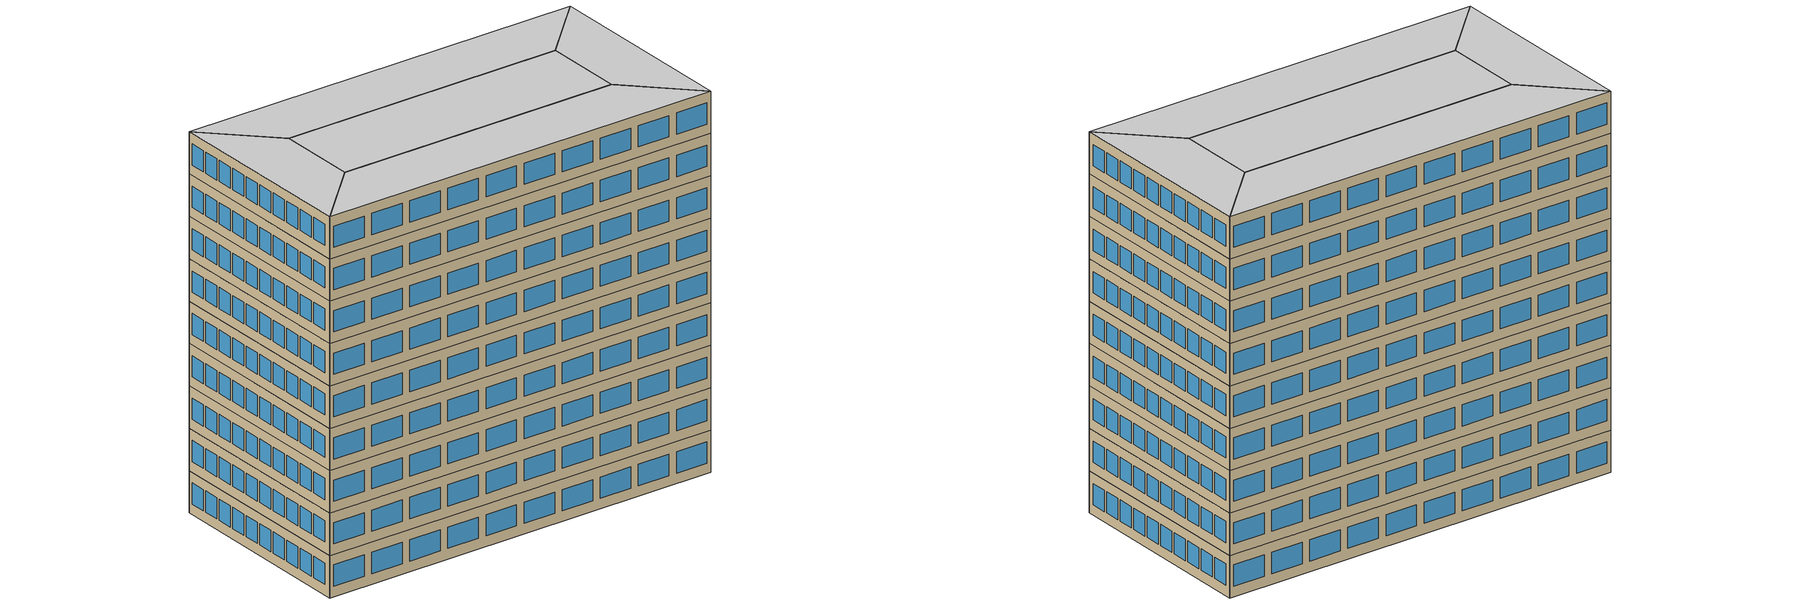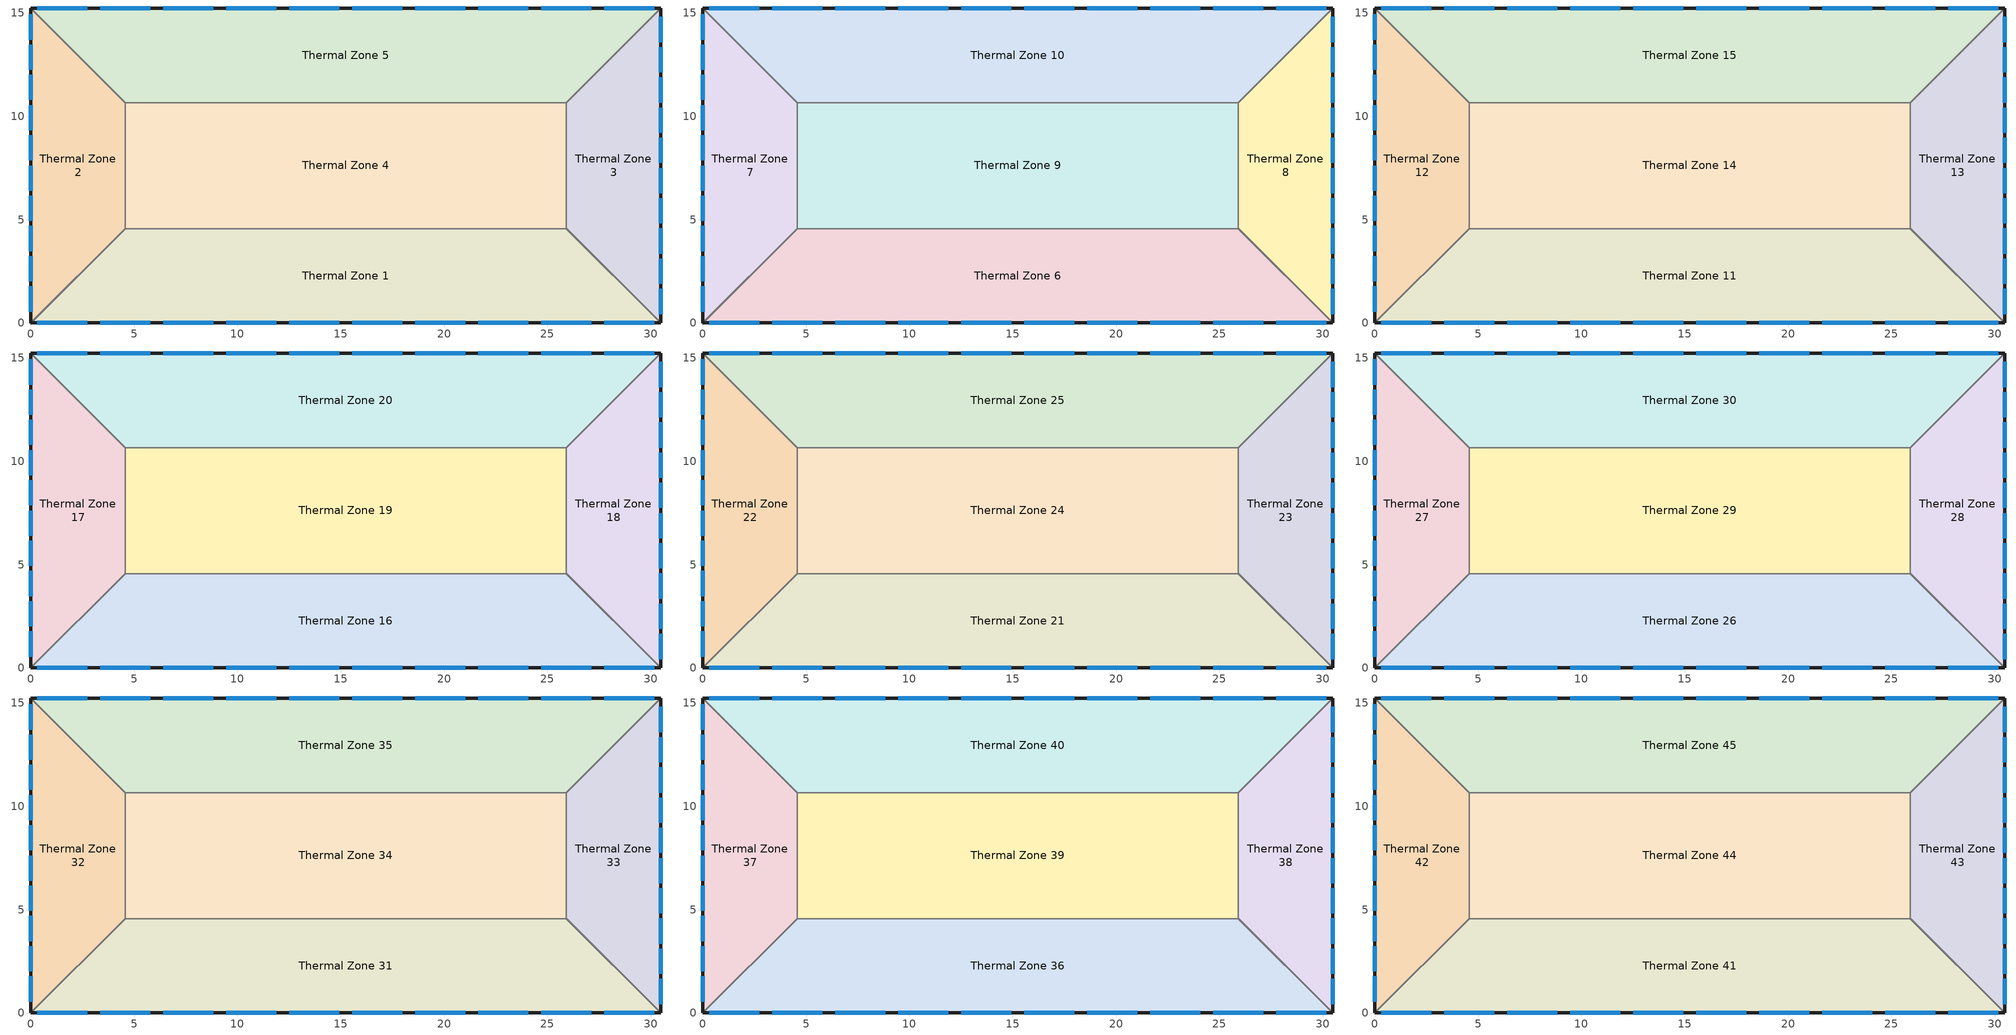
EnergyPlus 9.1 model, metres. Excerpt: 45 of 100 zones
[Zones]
Thermal Zone 1
 floor ground (ExtSlabCarpet 4in ClimateZone 1-8): 25.91,4.57 30.48,0 0,0 4.57,4.57 z0
 wall outside (ASHRAE 90.1-2010 ExtWall Mass ClimateZone 5): 0,0 30.48,0 z0:3.05
 wall to Thermal Zone 2 (Interior Wall): 4.57,4.57 0,0 z0:3.05
 wall to Thermal Zone 4 (Interior Wall): 25.91,4.57 4.57,4.57 z0:3.05
 wall to Thermal Zone 3 (Interior Wall): 30.48,0 25.91,4.57 z0:3.05
 window (ASHRAE 90.1-2010 ExtWindow Metal ClimateZone 4-6): 6.4,0 8.84,0 / 27.74,0 30.18,0 / 0.3,0 2.74,0 / 21.64,0 24.08,0 / 3.35,0 5.79,0 / 18.59,0 21.03,0 / 24.69,0 27.13,0 / 15.54,0 17.98,0 / 12.5,0 14.94,0 / 9.45,0 11.89,0 z0.76:2.29
Thermal Zone 2
 floor ground (ExtSlabCarpet 4in ClimateZone 1-8): 0,15.24 4.57,10.67 4.57,4.57 0,0 z0
 wall outside (ASHRAE 90.1-2010 ExtWall Mass ClimateZone 5): 0,15.24 0,0 z0:3.05
 wall to Thermal Zone 5 (Interior Wall): 4.57,10.67 0,15.24 z0:3.05
 wall to Thermal Zone 4 (Interior Wall): 4.57,4.57 4.57,10.67 z0:3.05
 window (ASHRAE 90.1-2010 ExtWindow Metal ClimateZone 4-6): 0,13.47 0,12.25 / 0,3.23 0,2.01 / 0,14.94 0,13.72 / 0,7.62 0,6.4 / 0,4.69 0,3.47 / 0,9.08 0,7.86 / 0,10.55 0,9.33 / 0,1.77 0,0.55 / 0,12.01 0,10.79 / 0,6.16 0,4.94 z0.76:2.29
Thermal Zone 3
 floor ground (ExtSlabCarpet 4in ClimateZone 1-8): 30.48,15.24 30.48,0 25.91,4.57 25.91,10.67 z0
 wall outside (ASHRAE 90.1-2010 ExtWall Mass ClimateZone 5): 30.48,0 30.48,15.24 z0:3.05
 wall to Thermal Zone 4 (Interior Wall): 25.91,10.67 25.91,4.57 z0:3.05
 wall to Thermal Zone 5 (Interior Wall): 30.48,15.24 25.91,10.67 z0:3.05
 window (ASHRAE 90.1-2010 ExtWindow Metal ClimateZone 4-6): 30.48,6.28 30.48,7.5 / 30.48,3.35 30.48,4.57 / 30.48,7.74 30.48,8.96 / 30.48,9.2 30.48,10.42 / 30.48,1.89 30.48,3.11 / 30.48,0.43 30.48,1.65 / 30.48,13.59 30.48,14.81 / 30.48,10.67 30.48,11.89 / 30.48,12.13 30.48,13.35 / 30.48,4.82 30.48,6.04 z0.76:2.29
Thermal Zone 4
 floor ground (ExtSlabCarpet 4in ClimateZone 1-8): 25.91,10.67 25.91,4.57 4.57,4.57 4.57,10.67 z0
 wall to Thermal Zone 5 (Interior Wall): 25.91,10.67 4.57,10.67 z0:3.05
Thermal Zone 5
 floor ground (ExtSlabCarpet 4in ClimateZone 1-8): 30.48,15.24 25.91,10.67 4.57,10.67 0,15.24 z0
 wall outside (ASHRAE 90.1-2010 ExtWall Mass ClimateZone 5): 30.48,15.24 0,15.24 z0:3.05
 window (ASHRAE 90.1-2010 ExtWindow Metal ClimateZone 4-6): 2.74,15.24 0.3,15.24 / 21.03,15.24 18.59,15.24 / 27.13,15.24 24.69,15.24 / 17.98,15.24 15.54,15.24 / 30.18,15.24 27.74,15.24 / 14.94,15.24 12.5,15.24 / 24.08,15.24 21.64,15.24 / 5.79,15.24 3.35,15.24 / 11.89,15.24 9.45,15.24 / 8.84,15.24 6.4,15.24 z0.76:2.29
Thermal Zone 10
 floor to Thermal Zone 5 (Interior Floor): 30.48,15.24 25.91,10.67 4.57,10.67 0,15.24 z3.05
 wall outside (ASHRAE 90.1-2010 ExtWall Mass ClimateZone 5): 30.48,15.24 0,15.24 z3.05:6.1
 wall to Thermal Zone 8 (Interior Wall): 25.91,10.67 30.48,15.24 z3.05:6.1
 wall to Thermal Zone 9 (Interior Wall): 4.57,10.67 25.91,10.67 z3.05:6.1
 wall to Thermal Zone 7 (Interior Wall): 0,15.24 4.57,10.67 z3.05:6.1
 window (ASHRAE 90.1-2010 ExtWindow Metal ClimateZone 4-6): 21.03,15.24 18.59,15.24 / 24.08,15.24 21.64,15.24 / 11.89,15.24 9.45,15.24 / 27.13,15.24 24.69,15.24 / 14.94,15.24 12.5,15.24 / 30.18,15.24 27.74,15.24 / 2.74,15.24 0.3,15.24 / 8.84,15.24 6.4,15.24 / 5.79,15.24 3.35,15.24 / 17.98,15.24 15.54,15.24 z3.81:5.33
Thermal Zone 6
 floor to Thermal Zone 1 (Interior Floor): 25.91,4.57 30.48,0 0,0 4.57,4.57 z3.05
 wall outside (ASHRAE 90.1-2010 ExtWall Mass ClimateZone 5): 0,0 30.48,0 z3.05:6.1
 wall to Thermal Zone 7 (Interior Wall): 4.57,4.57 0,0 z3.05:6.1
 wall to Thermal Zone 9 (Interior Wall): 25.91,4.57 4.57,4.57 z3.05:6.1
 wall to Thermal Zone 8 (Interior Wall): 30.48,0 25.91,4.57 z3.05:6.1
 window (ASHRAE 90.1-2010 ExtWindow Metal ClimateZone 4-6): 9.45,0 11.89,0 / 6.4,0 8.84,0 / 12.5,0 14.94,0 / 27.74,0 30.18,0 / 18.59,0 21.03,0 / 24.69,0 27.13,0 / 15.54,0 17.98,0 / 0.3,0 2.74,0 / 3.35,0 5.79,0 / 21.64,0 24.08,0 z3.81:5.33
Thermal Zone 7
 floor to Thermal Zone 2 (Interior Floor): 0,15.24 4.57,10.67 4.57,4.57 0,0 z3.05
 wall outside (ASHRAE 90.1-2010 ExtWall Mass ClimateZone 5): 0,15.24 0,0 z3.05:6.1
 wall to Thermal Zone 9 (Interior Wall): 4.57,4.57 4.57,10.67 z3.05:6.1
 window (ASHRAE 90.1-2010 ExtWindow Metal ClimateZone 4-6): 0,1.77 0,0.55 / 0,3.23 0,2.01 / 0,12.01 0,10.79 / 0,13.47 0,12.25 / 0,4.69 0,3.47 / 0,14.94 0,13.72 / 0,6.16 0,4.94 / 0,9.08 0,7.86 / 0,10.55 0,9.33 / 0,7.62 0,6.4 z3.81:5.33
Thermal Zone 8
 floor to Thermal Zone 3 (Interior Floor): 30.48,15.24 30.48,0 25.91,4.57 25.91,10.67 z3.05
 wall outside (ASHRAE 90.1-2010 ExtWall Mass ClimateZone 5): 30.48,0 30.48,15.24 z3.05:6.1
 wall to Thermal Zone 9 (Interior Wall): 25.91,10.67 25.91,4.57 z3.05:6.1
 window (ASHRAE 90.1-2010 ExtWindow Metal ClimateZone 4-6): 30.48,10.67 30.48,11.89 / 30.48,9.2 30.48,10.42 / 30.48,7.74 30.48,8.96 / 30.48,6.28 30.48,7.5 / 30.48,4.82 30.48,6.04 / 30.48,3.35 30.48,4.57 / 30.48,1.89 30.48,3.11 / 30.48,13.59 30.48,14.81 / 30.48,0.43 30.48,1.65 / 30.48,12.13 30.48,13.35 z3.81:5.33
Thermal Zone 9
 floor to Thermal Zone 4 (Interior Floor): 25.91,10.67 25.91,4.57 4.57,4.57 4.57,10.67 z3.05
Thermal Zone 11
 floor to Thermal Zone 6 (Interior Floor): 25.91,4.57 30.48,0 0,0 4.57,4.57 z6.1
 wall outside (ASHRAE 90.1-2010 ExtWall Mass ClimateZone 5): 0,0 30.48,0 z6.1:9.14
 wall to Thermal Zone 12 (Interior Wall): 4.57,4.57 0,0 z6.1:9.14
 wall to Thermal Zone 14 (Interior Wall): 25.91,4.57 4.57,4.57 z6.1:9.14
 wall to Thermal Zone 13 (Interior Wall): 30.48,0 25.91,4.57 z6.1:9.14
 window (ASHRAE 90.1-2010 ExtWindow Metal ClimateZone 4-6): 15.54,0 17.98,0 / 6.4,0 8.84,0 / 0.3,0 2.74,0 / 21.64,0 24.08,0 / 9.45,0 11.89,0 / 12.5,0 14.94,0 / 27.74,0 30.18,0 / 18.59,0 21.03,0 / 3.35,0 5.79,0 / 24.69,0 27.13,0 z6.86:8.38
Thermal Zone 12
 floor to Thermal Zone 7 (Interior Floor): 0,15.24 4.57,10.67 4.57,4.57 0,0 z6.1
 wall outside (ASHRAE 90.1-2010 ExtWall Mass ClimateZone 5): 0,15.24 0,0 z6.1:9.14
 wall to Thermal Zone 14 (Interior Wall): 4.57,4.57 4.57,10.67 z6.1:9.14
 wall to Thermal Zone 15 (Interior Wall): 4.57,10.67 0,15.24 z6.1:9.14
 window (ASHRAE 90.1-2010 ExtWindow Metal ClimateZone 4-6): 0,7.62 0,6.4 / 0,12.01 0,10.79 / 0,4.69 0,3.47 / 0,13.47 0,12.25 / 0,9.08 0,7.86 / 0,14.94 0,13.72 / 0,10.55 0,9.33 / 0,6.16 0,4.94 / 0,3.23 0,2.01 / 0,1.77 0,0.55 z6.86:8.38
Thermal Zone 13
 floor to Thermal Zone 8 (Interior Floor): 30.48,15.24 30.48,0 25.91,4.57 25.91,10.67 z6.1
 wall outside (ASHRAE 90.1-2010 ExtWall Mass ClimateZone 5): 30.48,0 30.48,15.24 z6.1:9.14
 wall to Thermal Zone 14 (Interior Wall): 25.91,10.67 25.91,4.57 z6.1:9.14
 wall to Thermal Zone 15 (Interior Wall): 30.48,15.24 25.91,10.67 z6.1:9.14
 window (ASHRAE 90.1-2010 ExtWindow Metal ClimateZone 4-6): 30.48,9.2 30.48,10.42 / 30.48,10.67 30.48,11.89 / 30.48,4.82 30.48,6.04 / 30.48,6.28 30.48,7.5 / 30.48,7.74 30.48,8.96 / 30.48,3.35 30.48,4.57 / 30.48,0.43 30.48,1.65 / 30.48,12.13 30.48,13.35 / 30.48,13.59 30.48,14.81 / 30.48,1.89 30.48,3.11 z6.86:8.38
Thermal Zone 14
 floor to Thermal Zone 9 (Interior Floor): 25.91,10.67 25.91,4.57 4.57,4.57 4.57,10.67 z6.1
 wall to Thermal Zone 15 (Interior Wall): 25.91,10.67 4.57,10.67 z6.1:9.14
Thermal Zone 15
 floor to Thermal Zone 10 (Interior Floor): 30.48,15.24 25.91,10.67 4.57,10.67 0,15.24 z6.1
 wall outside (ASHRAE 90.1-2010 ExtWall Mass ClimateZone 5): 30.48,15.24 0,15.24 z6.1:9.14
 window (ASHRAE 90.1-2010 ExtWindow Metal ClimateZone 4-6): 21.03,15.24 18.59,15.24 / 5.79,15.24 3.35,15.24 / 27.13,15.24 24.69,15.24 / 14.94,15.24 12.5,15.24 / 2.74,15.24 0.3,15.24 / 8.84,15.24 6.4,15.24 / 17.98,15.24 15.54,15.24 / 24.08,15.24 21.64,15.24 / 11.89,15.24 9.45,15.24 / 30.18,15.24 27.74,15.24 z6.86:8.38
Thermal Zone 16
 floor to Thermal Zone 11 (Interior Floor): 25.91,4.57 30.48,0 0,0 4.57,4.57 z9.14
 wall outside (ASHRAE 90.1-2010 ExtWall Mass ClimateZone 5): 0,0 30.48,0 z9.14:12.19
 wall to Thermal Zone 17 (Interior Wall): 4.57,4.57 0,0 z9.14:12.19
 wall to Thermal Zone 19 (Interior Wall): 25.91,4.57 4.57,4.57 z9.14:12.19
 wall to Thermal Zone 18 (Interior Wall): 30.48,0 25.91,4.57 z9.14:12.19
 window (ASHRAE 90.1-2010 ExtWindow Metal ClimateZone 4-6): 27.74,0 30.18,0 / 15.54,0 17.98,0 / 21.64,0 24.08,0 / 0.3,0 2.74,0 / 18.59,0 21.03,0 / 6.4,0 8.84,0 / 24.69,0 27.13,0 / 9.45,0 11.89,0 / 12.5,0 14.94,0 / 3.35,0 5.79,0 z9.91:11.43
Thermal Zone 17
 floor to Thermal Zone 12 (Interior Floor): 0,15.24 4.57,10.67 4.57,4.57 0,0 z9.14
 wall outside (ASHRAE 90.1-2010 ExtWall Mass ClimateZone 5): 0,15.24 0,0 z9.14:12.19
 wall to Thermal Zone 20 (Interior Wall): 4.57,10.67 0,15.24 z9.14:12.19
 wall to Thermal Zone 19 (Interior Wall): 4.57,4.57 4.57,10.67 z9.14:12.19
 window (ASHRAE 90.1-2010 ExtWindow Metal ClimateZone 4-6): 0,6.16 0,4.94 / 0,3.23 0,2.01 / 0,1.77 0,0.55 / 0,10.55 0,9.33 / 0,7.62 0,6.4 / 0,14.94 0,13.72 / 0,9.08 0,7.86 / 0,12.01 0,10.79 / 0,13.47 0,12.25 / 0,4.69 0,3.47 z9.91:11.43
Thermal Zone 18
 floor to Thermal Zone 13 (Interior Floor): 30.48,15.24 30.48,0 25.91,4.57 25.91,10.67 z9.14
 wall outside (ASHRAE 90.1-2010 ExtWall Mass ClimateZone 5): 30.48,0 30.48,15.24 z9.14:12.19
 wall to Thermal Zone 19 (Interior Wall): 25.91,10.67 25.91,4.57 z9.14:12.19
 wall to Thermal Zone 20 (Interior Wall): 30.48,15.24 25.91,10.67 z9.14:12.19
 window (ASHRAE 90.1-2010 ExtWindow Metal ClimateZone 4-6): 30.48,3.35 30.48,4.57 / 30.48,0.43 30.48,1.65 / 30.48,12.13 30.48,13.35 / 30.48,13.59 30.48,14.81 / 30.48,6.28 30.48,7.5 / 30.48,7.74 30.48,8.96 / 30.48,1.89 30.48,3.11 / 30.48,4.82 30.48,6.04 / 30.48,9.2 30.48,10.42 / 30.48,10.67 30.48,11.89 z9.91:11.43
Thermal Zone 19
 floor to Thermal Zone 14 (Interior Floor): 25.91,10.67 25.91,4.57 4.57,4.57 4.57,10.67 z9.14
 wall to Thermal Zone 20 (Interior Wall): 25.91,10.67 4.57,10.67 z9.14:12.19
Thermal Zone 20
 floor to Thermal Zone 15 (Interior Floor): 30.48,15.24 25.91,10.67 4.57,10.67 0,15.24 z9.14
 wall outside (ASHRAE 90.1-2010 ExtWall Mass ClimateZone 5): 30.48,15.24 0,15.24 z9.14:12.19
 window (ASHRAE 90.1-2010 ExtWindow Metal ClimateZone 4-6): 2.74,15.24 0.3,15.24 / 14.94,15.24 12.5,15.24 / 27.13,15.24 24.69,15.24 / 17.98,15.24 15.54,15.24 / 21.03,15.24 18.59,15.24 / 30.18,15.24 27.74,15.24 / 5.79,15.24 3.35,15.24 / 11.89,15.24 9.45,15.24 / 8.84,15.24 6.4,15.24 / 24.08,15.24 21.64,15.24 z9.91:11.43
Thermal Zone 21
 floor to Thermal Zone 16 (Interior Floor): 25.91,4.57 30.48,0 0,0 4.57,4.57 z12.19
 wall outside (ASHRAE 90.1-2010 ExtWall Mass ClimateZone 5): 0,0 30.48,0 z12.19:15.24
 wall to Thermal Zone 22 (Interior Wall): 4.57,4.57 0,0 z12.19:15.24
 wall to Thermal Zone 24 (Interior Wall): 25.91,4.57 4.57,4.57 z12.19:15.24
 wall to Thermal Zone 23 (Interior Wall): 30.48,0 25.91,4.57 z12.19:15.24
 window (ASHRAE 90.1-2010 ExtWindow Metal ClimateZone 4-6): 18.59,0 21.03,0 / 12.5,0 14.94,0 / 6.4,0 8.84,0 / 24.69,0 27.13,0 / 3.35,0 5.79,0 / 9.45,0 11.89,0 / 0.3,0 2.74,0 / 15.54,0 17.98,0 / 21.64,0 24.08,0 / 27.74,0 30.18,0 z12.95:14.48
Thermal Zone 22
 floor to Thermal Zone 17 (Interior Floor): 0,15.24 4.57,10.67 4.57,4.57 0,0 z12.19
 wall outside (ASHRAE 90.1-2010 ExtWall Mass ClimateZone 5): 0,15.24 0,0 z12.19:15.24
 wall to Thermal Zone 24 (Interior Wall): 4.57,4.57 4.57,10.67 z12.19:15.24
 wall to Thermal Zone 25 (Interior Wall): 4.57,10.67 0,15.24 z12.19:15.24
 window (ASHRAE 90.1-2010 ExtWindow Metal ClimateZone 4-6): 0,12.01 0,10.79 / 0,6.16 0,4.94 / 0,9.08 0,7.86 / 0,3.23 0,2.01 / 0,14.94 0,13.72 / 0,13.47 0,12.25 / 0,10.55 0,9.33 / 0,1.77 0,0.55 / 0,4.69 0,3.47 / 0,7.62 0,6.4 z12.95:14.48
Thermal Zone 23
 floor to Thermal Zone 18 (Interior Floor): 30.48,15.24 30.48,0 25.91,4.57 25.91,10.67 z12.19
 wall outside (ASHRAE 90.1-2010 ExtWall Mass ClimateZone 5): 30.48,0 30.48,15.24 z12.19:15.24
 wall to Thermal Zone 24 (Interior Wall): 25.91,10.67 25.91,4.57 z12.19:15.24
 wall to Thermal Zone 25 (Interior Wall): 30.48,15.24 25.91,10.67 z12.19:15.24
 window (ASHRAE 90.1-2010 ExtWindow Metal ClimateZone 4-6): 30.48,7.74 30.48,8.96 / 30.48,12.13 30.48,13.35 / 30.48,4.82 30.48,6.04 / 30.48,10.67 30.48,11.89 / 30.48,1.89 30.48,3.11 / 30.48,3.35 30.48,4.57 / 30.48,13.59 30.48,14.81 / 30.48,9.2 30.48,10.42 / 30.48,0.43 30.48,1.65 / 30.48,6.28 30.48,7.5 z12.95:14.48
Thermal Zone 24
 floor to Thermal Zone 19 (Interior Floor): 25.91,10.67 25.91,4.57 4.57,4.57 4.57,10.67 z12.19
 wall to Thermal Zone 25 (Interior Wall): 25.91,10.67 4.57,10.67 z12.19:15.24
Thermal Zone 25
 floor to Thermal Zone 20 (Interior Floor): 30.48,15.24 25.91,10.67 4.57,10.67 0,15.24 z12.19
 wall outside (ASHRAE 90.1-2010 ExtWall Mass ClimateZone 5): 30.48,15.24 0,15.24 z12.19:15.24
 window (ASHRAE 90.1-2010 ExtWindow Metal ClimateZone 4-6): 17.98,15.24 15.54,15.24 / 30.18,15.24 27.74,15.24 / 8.84,15.24 6.4,15.24 / 27.13,15.24 24.69,15.24 / 2.74,15.24 0.3,15.24 / 5.79,15.24 3.35,15.24 / 24.08,15.24 21.64,15.24 / 11.89,15.24 9.45,15.24 / 21.03,15.24 18.59,15.24 / 14.94,15.24 12.5,15.24 z12.95:14.48
Thermal Zone 26
 floor to Thermal Zone 21 (Interior Floor): 25.91,4.57 30.48,0 0,0 4.57,4.57 z15.24
 wall outside (ASHRAE 90.1-2010 ExtWall Mass ClimateZone 5): 0,0 30.48,0 z15.24:18.29
 wall to Thermal Zone 27 (Interior Wall): 4.57,4.57 0,0 z15.24:18.29
 wall to Thermal Zone 29 (Interior Wall): 25.91,4.57 4.57,4.57 z15.24:18.29
 wall to Thermal Zone 28 (Interior Wall): 30.48,0 25.91,4.57 z15.24:18.29
 window (ASHRAE 90.1-2010 ExtWindow Metal ClimateZone 4-6): 0.3,0 2.74,0 / 12.5,0 14.94,0 / 21.64,0 24.08,0 / 3.35,0 5.79,0 / 27.74,0 30.18,0 / 6.4,0 8.84,0 / 24.69,0 27.13,0 / 18.59,0 21.03,0 / 9.45,0 11.89,0 / 15.54,0 17.98,0 z16:17.53
Thermal Zone 27
 floor to Thermal Zone 22 (Interior Floor): 0,15.24 4.57,10.67 4.57,4.57 0,0 z15.24
 wall outside (ASHRAE 90.1-2010 ExtWall Mass ClimateZone 5): 0,15.24 0,0 z15.24:18.29
 wall to Thermal Zone 29 (Interior Wall): 4.57,4.57 4.57,10.67 z15.24:18.29
 wall to Thermal Zone 30 (Interior Wall): 4.57,10.67 0,15.24 z15.24:18.29
 window (ASHRAE 90.1-2010 ExtWindow Metal ClimateZone 4-6): 0,9.08 0,7.86 / 0,10.55 0,9.33 / 0,13.47 0,12.25 / 0,12.01 0,10.79 / 0,14.94 0,13.72 / 0,6.16 0,4.94 / 0,7.62 0,6.4 / 0,4.69 0,3.47 / 0,1.77 0,0.55 / 0,3.23 0,2.01 z16:17.53
Thermal Zone 28
 floor to Thermal Zone 23 (Interior Floor): 30.48,15.24 30.48,0 25.91,4.57 25.91,10.67 z15.24
 wall outside (ASHRAE 90.1-2010 ExtWall Mass ClimateZone 5): 30.48,0 30.48,15.24 z15.24:18.29
 wall to Thermal Zone 29 (Interior Wall): 25.91,10.67 25.91,4.57 z15.24:18.29
 wall to Thermal Zone 30 (Interior Wall): 30.48,15.24 25.91,10.67 z15.24:18.29
 window (ASHRAE 90.1-2010 ExtWindow Metal ClimateZone 4-6): 30.48,1.89 30.48,3.11 / 30.48,0.43 30.48,1.65 / 30.48,12.13 30.48,13.35 / 30.48,7.74 30.48,8.96 / 30.48,9.2 30.48,10.42 / 30.48,13.59 30.48,14.81 / 30.48,4.82 30.48,6.04 / 30.48,6.28 30.48,7.5 / 30.48,3.35 30.48,4.57 / 30.48,10.67 30.48,11.89 z16:17.53
Thermal Zone 29
 floor to Thermal Zone 24 (Interior Floor): 25.91,10.67 25.91,4.57 4.57,4.57 4.57,10.67 z15.24
 wall to Thermal Zone 30 (Interior Wall): 25.91,10.67 4.57,10.67 z15.24:18.29
Thermal Zone 30
 floor to Thermal Zone 25 (Interior Floor): 30.48,15.24 25.91,10.67 4.57,10.67 0,15.24 z15.24
 wall outside (ASHRAE 90.1-2010 ExtWall Mass ClimateZone 5): 30.48,15.24 0,15.24 z15.24:18.29
 window (ASHRAE 90.1-2010 ExtWindow Metal ClimateZone 4-6): 17.98,15.24 15.54,15.24 / 24.08,15.24 21.64,15.24 / 8.84,15.24 6.4,15.24 / 14.94,15.24 12.5,15.24 / 30.18,15.24 27.74,15.24 / 21.03,15.24 18.59,15.24 / 27.13,15.24 24.69,15.24 / 11.89,15.24 9.45,15.24 / 5.79,15.24 3.35,15.24 / 2.74,15.24 0.3,15.24 z16:17.53
Thermal Zone 31
 floor to Thermal Zone 26 (Interior Floor): 25.91,4.57 30.48,0 0,0 4.57,4.57 z18.29
 wall outside (ASHRAE 90.1-2010 ExtWall Mass ClimateZone 5): 0,0 30.48,0 z18.29:21.34
 wall to Thermal Zone 32 (Interior Wall): 4.57,4.57 0,0 z18.29:21.34
 wall to Thermal Zone 34 (Interior Wall): 25.91,4.57 4.57,4.57 z18.29:21.34
 wall to Thermal Zone 33 (Interior Wall): 30.48,0 25.91,4.57 z18.29:21.34
 window (ASHRAE 90.1-2010 ExtWindow Metal ClimateZone 4-6): 27.74,0 30.18,0 / 9.45,0 11.89,0 / 24.69,0 27.13,0 / 6.4,0 8.84,0 / 21.64,0 24.08,0 / 3.35,0 5.79,0 / 18.59,0 21.03,0 / 0.3,0 2.74,0 / 12.5,0 14.94,0 / 15.54,0 17.98,0 z19.05:20.57
Thermal Zone 32
 floor to Thermal Zone 27 (Interior Floor): 0,15.24 4.57,10.67 4.57,4.57 0,0 z18.29
 wall outside (ASHRAE 90.1-2010 ExtWall Mass ClimateZone 5): 0,15.24 0,0 z18.29:21.34
 wall to Thermal Zone 34 (Interior Wall): 4.57,4.57 4.57,10.67 z18.29:21.34
 wall to Thermal Zone 35 (Interior Wall): 4.57,10.67 0,15.24 z18.29:21.34
 window (ASHRAE 90.1-2010 ExtWindow Metal ClimateZone 4-6): 0,14.94 0,13.72 / 0,6.16 0,4.94 / 0,12.01 0,10.79 / 0,3.23 0,2.01 / 0,1.77 0,0.55 / 0,4.69 0,3.47 / 0,13.47 0,12.25 / 0,7.62 0,6.4 / 0,9.08 0,7.86 / 0,10.55 0,9.33 z19.05:20.57
Thermal Zone 33
 floor to Thermal Zone 28 (Interior Floor): 30.48,15.24 30.48,0 25.91,4.57 25.91,10.67 z18.29
 wall outside (ASHRAE 90.1-2010 ExtWall Mass ClimateZone 5): 30.48,0 30.48,15.24 z18.29:21.34
 wall to Thermal Zone 34 (Interior Wall): 25.91,10.67 25.91,4.57 z18.29:21.34
 wall to Thermal Zone 35 (Interior Wall): 30.48,15.24 25.91,10.67 z18.29:21.34
 window (ASHRAE 90.1-2010 ExtWindow Metal ClimateZone 4-6): 30.48,3.35 30.48,4.57 / 30.48,9.2 30.48,10.42 / 30.48,6.28 30.48,7.5 / 30.48,1.89 30.48,3.11 / 30.48,0.43 30.48,1.65 / 30.48,4.82 30.48,6.04 / 30.48,12.13 30.48,13.35 / 30.48,7.74 30.48,8.96 / 30.48,10.67 30.48,11.89 / 30.48,13.59 30.48,14.81 z19.05:20.57
Thermal Zone 34
 floor to Thermal Zone 29 (Interior Floor): 25.91,10.67 25.91,4.57 4.57,4.57 4.57,10.67 z18.29
 wall to Thermal Zone 35 (Interior Wall): 25.91,10.67 4.57,10.67 z18.29:21.34
Thermal Zone 35
 floor to Thermal Zone 30 (Interior Floor): 30.48,15.24 25.91,10.67 4.57,10.67 0,15.24 z18.29
 wall outside (ASHRAE 90.1-2010 ExtWall Mass ClimateZone 5): 30.48,15.24 0,15.24 z18.29:21.34
 window (ASHRAE 90.1-2010 ExtWindow Metal ClimateZone 4-6): 11.89,15.24 9.45,15.24 / 30.18,15.24 27.74,15.24 / 5.79,15.24 3.35,15.24 / 17.98,15.24 15.54,15.24 / 8.84,15.24 6.4,15.24 / 2.74,15.24 0.3,15.24 / 24.08,15.24 21.64,15.24 / 27.13,15.24 24.69,15.24 / 21.03,15.24 18.59,15.24 / 14.94,15.24 12.5,15.24 z19.05:20.57
Thermal Zone 36
 floor to Thermal Zone 31 (Interior Floor): 25.91,4.57 30.48,0 0,0 4.57,4.57 z21.34
 wall outside (ASHRAE 90.1-2010 ExtWall Mass ClimateZone 5): 0,0 30.48,0 z21.34:24.38
 wall to Thermal Zone 37 (Interior Wall): 4.57,4.57 0,0 z21.34:24.38
 wall to Thermal Zone 39 (Interior Wall): 25.91,4.57 4.57,4.57 z21.34:24.38
 wall to Thermal Zone 38 (Interior Wall): 30.48,0 25.91,4.57 z21.34:24.38
 window (ASHRAE 90.1-2010 ExtWindow Metal ClimateZone 4-6): 6.4,0 8.84,0 / 9.45,0 11.89,0 / 3.35,0 5.79,0 / 21.64,0 24.08,0 / 18.59,0 21.03,0 / 12.5,0 14.94,0 / 15.54,0 17.98,0 / 24.69,0 27.13,0 / 27.74,0 30.18,0 / 0.3,0 2.74,0 z22.1:23.62
Thermal Zone 37
 floor to Thermal Zone 32 (Interior Floor): 0,15.24 4.57,10.67 4.57,4.57 0,0 z21.34
 wall outside (ASHRAE 90.1-2010 ExtWall Mass ClimateZone 5): 0,15.24 0,0 z21.34:24.38
 wall to Thermal Zone 39 (Interior Wall): 4.57,4.57 4.57,10.67 z21.34:24.38
 wall to Thermal Zone 40 (Interior Wall): 4.57,10.67 0,15.24 z21.34:24.38
 window (ASHRAE 90.1-2010 ExtWindow Metal ClimateZone 4-6): 0,12.01 0,10.79 / 0,14.94 0,13.72 / 0,6.16 0,4.94 / 0,9.08 0,7.86 / 0,10.55 0,9.33 / 0,13.47 0,12.25 / 0,7.62 0,6.4 / 0,4.69 0,3.47 / 0,1.77 0,0.55 / 0,3.23 0,2.01 z22.1:23.62
Thermal Zone 38
 floor to Thermal Zone 33 (Interior Floor): 30.48,15.24 30.48,0 25.91,4.57 25.91,10.67 z21.34
 wall outside (ASHRAE 90.1-2010 ExtWall Mass ClimateZone 5): 30.48,0 30.48,15.24 z21.34:24.38
 wall to Thermal Zone 39 (Interior Wall): 25.91,10.67 25.91,4.57 z21.34:24.38
 wall to Thermal Zone 40 (Interior Wall): 30.48,15.24 25.91,10.67 z21.34:24.38
 window (ASHRAE 90.1-2010 ExtWindow Metal ClimateZone 4-6): 30.48,13.59 30.48,14.81 / 30.48,1.89 30.48,3.11 / 30.48,6.28 30.48,7.5 / 30.48,4.82 30.48,6.04 / 30.48,9.2 30.48,10.42 / 30.48,12.13 30.48,13.35 / 30.48,10.67 30.48,11.89 / 30.48,7.74 30.48,8.96 / 30.48,3.35 30.48,4.57 / 30.48,0.43 30.48,1.65 z22.1:23.62
Thermal Zone 39
 floor to Thermal Zone 34 (Interior Floor): 25.91,10.67 25.91,4.57 4.57,4.57 4.57,10.67 z21.34
 wall to Thermal Zone 40 (Interior Wall): 25.91,10.67 4.57,10.67 z21.34:24.38
Thermal Zone 40
 floor to Thermal Zone 35 (Interior Floor): 30.48,15.24 25.91,10.67 4.57,10.67 0,15.24 z21.34
 wall outside (ASHRAE 90.1-2010 ExtWall Mass ClimateZone 5): 30.48,15.24 0,15.24 z21.34:24.38
 window (ASHRAE 90.1-2010 ExtWindow Metal ClimateZone 4-6): 14.94,15.24 12.5,15.24 / 5.79,15.24 3.35,15.24 / 30.18,15.24 27.74,15.24 / 27.13,15.24 24.69,15.24 / 11.89,15.24 9.45,15.24 / 2.74,15.24 0.3,15.24 / 17.98,15.24 15.54,15.24 / 8.84,15.24 6.4,15.24 / 24.08,15.24 21.64,15.24 / 21.03,15.24 18.59,15.24 z22.1:23.62
Thermal Zone 41
 floor to Thermal Zone 36 (Interior Floor): 25.91,4.57 30.48,0 0,0 4.57,4.57 z24.38
 wall outside (ASHRAE 90.1-2010 ExtWall Mass ClimateZone 5): 0,0 30.48,0 z24.38:27.43
 wall to Thermal Zone 42 (Interior Wall): 4.57,4.57 0,0 z24.38:27.43
 wall to Thermal Zone 44 (Interior Wall): 25.91,4.57 4.57,4.57 z24.38:27.43
 wall to Thermal Zone 43 (Interior Wall): 30.48,0 25.91,4.57 z24.38:27.43
 window (ASHRAE 90.1-2010 ExtWindow Metal ClimateZone 4-6): 21.64,0 24.08,0 / 6.4,0 8.84,0 / 12.5,0 14.94,0 / 18.59,0 21.03,0 / 9.45,0 11.89,0 / 24.69,0 27.13,0 / 15.54,0 17.98,0 / 3.35,0 5.79,0 / 27.74,0 30.18,0 / 0.3,0 2.74,0 z25.15:26.67
 ceiling to Thermal Zone 46 (Interior Ceiling): 30.48,0 25.91,4.57 4.57,4.57 0,0 z27.43
Thermal Zone 42
 floor to Thermal Zone 37 (Interior Floor): 0,15.24 4.57,10.67 4.57,4.57 0,0 z24.38
 wall outside (ASHRAE 90.1-2010 ExtWall Mass ClimateZone 5): 0,15.24 0,0 z24.38:27.43
 wall to Thermal Zone 44 (Interior Wall): 4.57,4.57 4.57,10.67 z24.38:27.43
 wall to Thermal Zone 45 (Interior Wall): 4.57,10.67 0,15.24 z24.38:27.43
 window (ASHRAE 90.1-2010 ExtWindow Metal ClimateZone 4-6): 0,10.55 0,9.33 / 0,1.77 0,0.55 / 0,9.08 0,7.86 / 0,7.62 0,6.4 / 0,4.69 0,3.47 / 0,13.47 0,12.25 / 0,14.94 0,13.72 / 0,6.16 0,4.94 / 0,12.01 0,10.79 / 0,3.23 0,2.01 z25.15:26.67
 ceiling to Thermal Zone 47 (Interior Ceiling): 0,0 4.57,4.57 4.57,10.67 0,15.24 z27.43
Thermal Zone 43
 floor to Thermal Zone 38 (Interior Floor): 30.48,15.24 30.48,0 25.91,4.57 25.91,10.67 z24.38
 wall outside (ASHRAE 90.1-2010 ExtWall Mass ClimateZone 5): 30.48,0 30.48,15.24 z24.38:27.43
 wall to Thermal Zone 44 (Interior Wall): 25.91,10.67 25.91,4.57 z24.38:27.43
 wall to Thermal Zone 45 (Interior Wall): 30.48,15.24 25.91,10.67 z24.38:27.43
 window (ASHRAE 90.1-2010 ExtWindow Metal ClimateZone 4-6): 30.48,13.59 30.48,14.81 / 30.48,0.43 30.48,1.65 / 30.48,4.82 30.48,6.04 / 30.48,12.13 30.48,13.35 / 30.48,10.67 30.48,11.89 / 30.48,6.28 30.48,7.5 / 30.48,9.2 30.48,10.42 / 30.48,1.89 30.48,3.11 / 30.48,7.74 30.48,8.96 / 30.48,3.35 30.48,4.57 z25.15:26.67
 ceiling to Thermal Zone 48 (Interior Ceiling): 30.48,0 30.48,15.24 25.91,10.67 25.91,4.57 z27.43
Thermal Zone 44
 floor to Thermal Zone 39 (Interior Floor): 25.91,10.67 25.91,4.57 4.57,4.57 4.57,10.67 z24.38
 wall to Thermal Zone 45 (Interior Wall): 25.91,10.67 4.57,10.67 z24.38:27.43
 ceiling to Thermal Zone 49 (Interior Ceiling): 25.91,4.57 25.91,10.67 4.57,10.67 4.57,4.57 z27.43
Thermal Zone 45
 floor to Thermal Zone 40 (Interior Floor): 30.48,15.24 25.91,10.67 4.57,10.67 0,15.24 z24.38
 wall outside (ASHRAE 90.1-2010 ExtWall Mass ClimateZone 5): 30.48,15.24 0,15.24 z24.38:27.43
 window (ASHRAE 90.1-2010 ExtWindow Metal ClimateZone 4-6): 11.89,15.24 9.45,15.24 / 14.94,15.24 12.5,15.24 / 5.79,15.24 3.35,15.24 / 24.08,15.24 21.64,15.24 / 30.18,15.24 27.74,15.24 / 17.98,15.24 15.54,15.24 / 27.13,15.24 24.69,15.24 / 8.84,15.24 6.4,15.24 / 2.74,15.24 0.3,15.24 / 21.03,15.24 18.59,15.24 z25.15:26.67
 ceiling to Thermal Zone 50 (Interior Ceiling): 25.91,10.67 30.48,15.24 0,15.24 4.57,10.67 z27.43
[Building]
Building 1
[Site:Location]
Chicago Ohare Intl Ap: Latitude {deg}=41.98; Longitude {deg}=-87.92; Time Zone {hr}=-6; Elevation {m}=201
[Material] Thermal Absorptance=0.9
Name | Roughness | Thickness {m} | Conductivity {W/m-K} | Density {kg/m3} | Specific Heat {J/kg-K} | Solar Absorptance | Visible Absorptance
1/2IN Gypsum | Smooth | 0.0127 | 0.16 | 784.9 | 830 | 0.4 | 0.4
1IN Stucco | Smooth | 0.0253 | 0.6918 | 1858 | 837 | 0.92 | 0.92
8IN CONCRETE HW RefBldg | Rough | 0.2032 | 1.311 | 2240 | 836.8 | 0.7 | 0.7
F16 Acoustic tile | MediumSmooth | 0.0191 | 0.06 | 368 | 590 | 0.3 | 0.3
G01a 19mm gypsum board | MediumSmooth | 0.019 | 0.16 | 800 | 1090 | 0.4 | 0.4
M11 100mm lightweight concrete | MediumRough | 0.1016 | 0.53 | 1280 | 840 | 0.5 | 0.5
Mass Wall Insulation R-8.72 IP | MediumRough | 0.075271 | 0.049 | 265 | 836.8 | 0.7 | 0.7
MAT-CC05 4 HW CONCRETE | Rough | 0.1016 | 1.311 | 2240 | 836.8 | 0.85 | 0.85
[Material:AirGap]
Name | Thermal Resistance {m2-K/W}
F04 Wall air space resistance | 0.15
F05 Ceiling air space resistance | 0.18
[Material:NoMass]
CP02 CARPET PAD: Roughness=Smooth; Thermal Resistance {m2-K/W}=0.1; Thermal Absorptance=0.9; Solar Absorptance=0.8; Visible Absorptance=0.8
[WindowMaterial:SimpleGlazingSystem]
Fixed Window 3.12/0.40/0.31: U-Factor {W/m2-K}=3.12304; Solar Heat Gain Coefficient=0.4; Visible Transmittance=0.31
[Construction]
ASHRAE 90.1-2010 ExtWall Mass ClimateZone 5: 1IN Stucco, 8IN CONCRETE HW RefBldg, Mass Wall Insulation R-8.72 IP, 1/2IN Gypsum
ASHRAE 90.1-2010 ExtWindow Metal ClimateZone 4-6: Fixed Window 3.12/0.40/0.31
ExtSlabCarpet 4in ClimateZone 1-8: MAT-CC05 4 HW CONCRETE, CP02 CARPET PAD
Interior Ceiling: M11 100mm lightweight concrete, F05 Ceiling air space resistance, F16 Acoustic tile
Interior Floor: F16 Acoustic tile, F05 Ceiling air space resistance, M11 100mm lightweight concrete
Interior Wall: G01a 19mm gypsum board, F04 Wall air space resistance, G01a 19mm gypsum board
[Zone]
Thermal Zone 1; Thermal Zone 10; Thermal Zone 11; Thermal Zone 12; Thermal Zone 13; Thermal Zone 14; Thermal Zone 15; Thermal Zone 16; Thermal Zone 17; Thermal Zone 18; Thermal Zone 19; Thermal Zone 2; Thermal Zone 20; Thermal Zone 21; Thermal Zone 22; Thermal Zone 23; Thermal Zone 24; Thermal Zone 25; Thermal Zone 26; Thermal Zone 27; Thermal Zone 28; Thermal Zone 29; Thermal Zone 3; Thermal Zone 30; Thermal Zone 31; Thermal Zone 32; Thermal Zone 33; Thermal Zone 34; Thermal Zone 35; Thermal Zone 36; Thermal Zone 37; Thermal Zone 38; Thermal Zone 39; Thermal Zone 4; Thermal Zone 40; Thermal Zone 41; Thermal Zone 42; Thermal Zone 43; Thermal Zone 44; Thermal Zone 45; Thermal Zone 5; Thermal Zone 6; Thermal Zone 7; Thermal Zone 8; Thermal Zone 9
[Daylighting:Controls] Lighting Control Type=ContinuousOff; Minimum Input Power Fraction for Continuous or ContinuousOff Dimming Control=0.3; Minimum Light Output Fraction for Continuous or ContinuousOff Dimming Control=0.2; Glare Calculation Azimuth Angle of View Direction Clockwise from Zone y-Axis {deg}=-0; Fraction of Zone Controlled by Reference Point 1=0.5; Illuminance Setpoint at Reference Point 1 {lux}=484.376; Fraction of Zone Controlled by Reference Point 2=0.5; Illuminance Setpoint at Reference Point 2 {lux}=484.376
Name | Zone | Glare Calculation Daylighting Reference Point | Daylighting Reference Point 1 | Daylighting Reference Point 2
Thermal Zone 1 DaylightingControls | Thermal Zone 1 | Space 101 primary daylighting control | Space 101 primary daylighting control | Space 101 secondary daylighting control
Thermal Zone 10 DaylightingControls | Thermal Zone 10 | Space 205 primary daylighting control | Space 205 primary daylighting control | Space 205 secondary daylighting control
Thermal Zone 11 DaylightingControls | Thermal Zone 11 | Space 301 primary daylighting control | Space 301 primary daylighting control | Space 301 secondary daylighting control
Thermal Zone 12 DaylightingControls | Thermal Zone 12 | Space 302 primary daylighting control | Space 302 primary daylighting control | Space 302 secondary daylighting control
Thermal Zone 13 DaylightingControls | Thermal Zone 13 | Space 303 primary daylighting control | Space 303 primary daylighting control | Space 303 secondary daylighting control
Thermal Zone 15 DaylightingControls | Thermal Zone 15 | Space 305 primary daylighting control | Space 305 primary daylighting control | Space 305 secondary daylighting control
Thermal Zone 16 DaylightingControls | Thermal Zone 16 | Space 401 primary daylighting control | Space 401 primary daylighting control | Space 401 secondary daylighting control
Thermal Zone 17 DaylightingControls | Thermal Zone 17 | Space 402 primary daylighting control | Space 402 primary daylighting control | Space 402 secondary daylighting control
Thermal Zone 18 DaylightingControls | Thermal Zone 18 | Space 403 primary daylighting control | Space 403 primary daylighting control | Space 403 secondary daylighting control
Thermal Zone 2 DaylightingControls | Thermal Zone 2 | Space 102 primary daylighting control | Space 102 primary daylighting control | Space 102 secondary daylighting control
Thermal Zone 20 DaylightingControls | Thermal Zone 20 | Space 405 primary daylighting control | Space 405 primary daylighting control | Space 405 secondary daylighting control
Thermal Zone 21 DaylightingControls | Thermal Zone 21 | Space 501 primary daylighting control | Space 501 primary daylighting control | Space 501 secondary daylighting control
Thermal Zone 22 DaylightingControls | Thermal Zone 22 | Space 502 primary daylighting control | Space 502 primary daylighting control | Space 502 secondary daylighting control
Thermal Zone 23 DaylightingControls | Thermal Zone 23 | Space 503 primary daylighting control | Space 503 primary daylighting control | Space 503 secondary daylighting control
Thermal Zone 25 DaylightingControls | Thermal Zone 25 | Space 505 primary daylighting control | Space 505 primary daylighting control | Space 505 secondary daylighting control
Thermal Zone 26 DaylightingControls | Thermal Zone 26 | Space 601 primary daylighting control | Space 601 primary daylighting control | Space 601 secondary daylighting control
Thermal Zone 27 DaylightingControls | Thermal Zone 27 | Space 602 primary daylighting control | Space 602 primary daylighting control | Space 602 secondary daylighting control
Thermal Zone 28 DaylightingControls | Thermal Zone 28 | Space 603 primary daylighting control | Space 603 primary daylighting control | Space 603 secondary daylighting control
Thermal Zone 3 DaylightingControls | Thermal Zone 3 | Space 103 primary daylighting control | Space 103 primary daylighting control | Space 103 secondary daylighting control
Thermal Zone 30 DaylightingControls | Thermal Zone 30 | Space 605 primary daylighting control | Space 605 primary daylighting control | Space 605 secondary daylighting control
Thermal Zone 31 DaylightingControls | Thermal Zone 31 | Space 701 primary daylighting control | Space 701 primary daylighting control | Space 701 secondary daylighting control
Thermal Zone 32 DaylightingControls | Thermal Zone 32 | Space 702 primary daylighting control | Space 702 primary daylighting control | Space 702 secondary daylighting control
Thermal Zone 33 DaylightingControls | Thermal Zone 33 | Space 703 primary daylighting control | Space 703 primary daylighting control | Space 703 secondary daylighting control
Thermal Zone 35 DaylightingControls | Thermal Zone 35 | Space 705 primary daylighting control | Space 705 primary daylighting control | Space 705 secondary daylighting control
Thermal Zone 36 DaylightingControls | Thermal Zone 36 | Space 801 primary daylighting control | Space 801 primary daylighting control | Space 801 secondary daylighting control
Thermal Zone 37 DaylightingControls | Thermal Zone 37 | Space 802 primary daylighting control | Space 802 primary daylighting control | Space 802 secondary daylighting control
Thermal Zone 38 DaylightingControls | Thermal Zone 38 | Space 803 primary daylighting control | Space 803 primary daylighting control | Space 803 secondary daylighting control
Thermal Zone 40 DaylightingControls | Thermal Zone 40 | Space 805 primary daylighting control | Space 805 primary daylighting control | Space 805 secondary daylighting control
Thermal Zone 41 DaylightingControls | Thermal Zone 41 | Space 901 primary daylighting control | Space 901 primary daylighting control | Space 901 secondary daylighting control
Thermal Zone 42 DaylightingControls | Thermal Zone 42 | Space 902 primary daylighting control | Space 902 primary daylighting control | Space 902 secondary daylighting control
Thermal Zone 43 DaylightingControls | Thermal Zone 43 | Space 903 primary daylighting control | Space 903 primary daylighting control | Space 903 secondary daylighting control
Thermal Zone 45 DaylightingControls | Thermal Zone 45 | Space 905 primary daylighting control | Space 905 primary daylighting control | Space 905 secondary daylighting control
Thermal Zone 5 DaylightingControls | Thermal Zone 5 | Space 105 primary daylighting control | Space 105 primary daylighting control | Space 105 secondary daylighting control
Thermal Zone 6 DaylightingControls | Thermal Zone 6 | Space 201 primary daylighting control | Space 201 primary daylighting control | Space 201 secondary daylighting control
Thermal Zone 7 DaylightingControls | Thermal Zone 7 | Space 202 primary daylighting control | Space 202 primary daylighting control | Space 202 secondary daylighting control
Thermal Zone 8 DaylightingControls | Thermal Zone 8 | Space 203 primary daylighting control | Space 203 primary daylighting control | Space 203 secondary daylighting control
